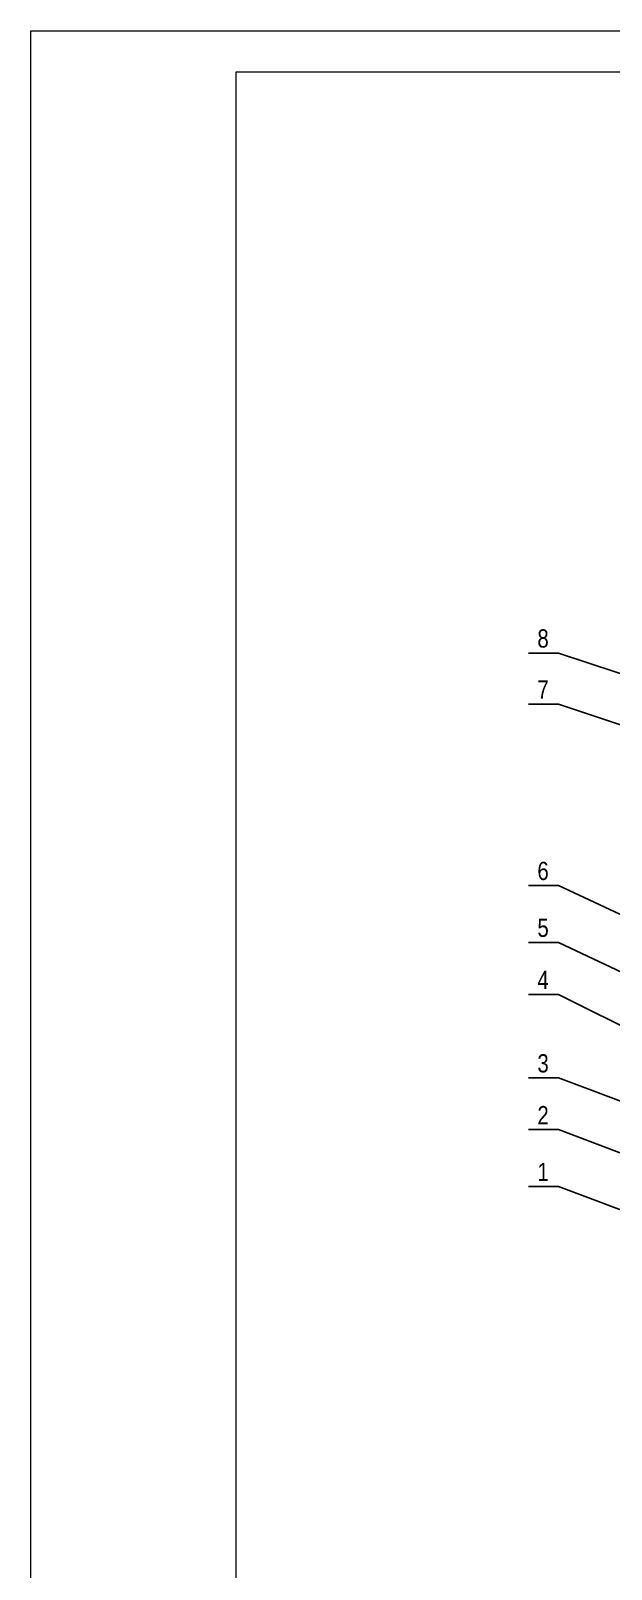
# Model space of a CAD drawing. Header units: millimetres. Extents: x 3222 to 12294, y 967 to 7382.
# Drawn here: x 3222 to 4749, y 3342 to 7382 of the extents above; entities that cross this region are included whole.
import ezdxf
from ezdxf.enums import TextEntityAlignment as Align

# ---------------------------------------------------------------- set-up
doc = ezdxf.new("R2010")
doc.units = ezdxf.units.MM
doc.layers.add('图层2', color=3, linetype='Continuous')
doc.layers.add('细实线', color=7, linetype='Continuous', lineweight=18)
doc.styles.get("Standard").update_dxf_attribs({"font": 'arial.ttf'})

# ---------------------------------------------------------------- blocks, each defined once
blk = doc.blocks.new('HGCAD#HGTFTK~A3H~HGCAD图框')
at = {"layer": '细实线', "color": 7}
blk.add_lwpolyline([(5, -5), (-415, -5), (-415, 292), (5, 292)], close=True, dxfattribs=at)
at = {"layer": '细实线', "color": 2}
blk.add_lwpolyline([(0, 0), (-390, 0), (-390, 287), (0, 287)], close=True, dxfattribs=at)

msp = doc.modelspace()

# ---------------------------------------------------------------- linework, layer by layer
at = {"ltscale": 5}
for p, q in [((4610.22, 5747.91), (4530.93, 5747.91)), ((4610.22, 5614.04), (4530.93, 5614.04)), ((4610.22, 5137.38), (4530.93, 5137.38)), ((4610.22, 4987.72), (4530.93, 4987.72)), ((4610.22, 4851.17), (4530.93, 4851.17)), ((4610.22, 4632.06), (4530.93, 4632.06)), ((4610.22, 4496.17), (4530.93, 4496.17)), ((4610.22, 4346.65), (4530.93, 4346.65))]:
    msp.add_line(p, q, dxfattribs=at)
at = {"layer": '图层2', "ltscale": 5}
for p, q in [((5551.25, 5434.61), (4610.22, 5747.91)), ((5475.58, 5324.61), (4610.22, 5614.04)), ((5385.58, 4774.61), (4610.22, 5137.38)), ((5295.58, 4664.61), (4610.22, 4987.72)), ((5205.58, 4554.61), (4610.22, 4851.17)), ((5115.58, 4442.74), (4610.22, 4632.06)), ((5025.58, 4338.4), (4610.22, 4496.17)), ((4935.58, 4224.61), (4610.22, 4346.65))]:
    msp.add_line(p, q, dxfattribs=at)

# ---------------------------------------------------------------- block references
at = {"ltscale": 5, "xscale": 21.59999999999945, "yscale": 21.59999999999945, "zscale": 21.59999999999945}
msp.add_blockref('HGCAD#HGTFTK~A3H~HGCAD图框', (12186.37, 1075.06), dxfattribs=at)

# ---------------------------------------------------------------- texts
at = {"color": 3, "ltscale": 5, "width": 0.8}
for s, p in [('8', (4569.33, 5786.31)), ('7', (4569.33, 5652.44)), ('6', (4569.33, 5175.78)), ('5', (4569.33, 5026.12)), ('4', (4569.33, 4889.57)), ('3', (4569.33, 4670.46)), ('2', (4569.33, 4534.57)), ('1', (4569.33, 4385.05))]:
    msp.add_text(s, height=48, dxfattribs=at).set_placement(p, align=Align.MIDDLE)

doc.saveas('drawing.dxf')
